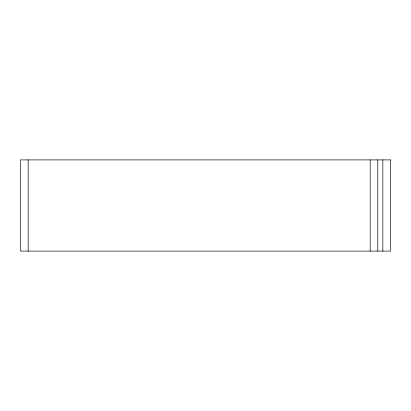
<?xml version="1.0" encoding="UTF-8"?>
<svg xmlns="http://www.w3.org/2000/svg" width="411" height="411" viewBox="0 0 411 411"><rect width="100%" height="100%" fill="white"/><g stroke="black" fill="none" stroke-linecap="round" stroke-linejoin="round"><path stroke-width="0.62" d="M382.852 159.894L382.852 251.106M377.781 159.894L377.781 251.106M370.183 159.894L370.183 251.106M28.148 159.894L28.148 251.106M390.45 159.894L20.55 159.894L20.55 251.106L390.45 251.106L390.45 159.894"/></g></svg>
